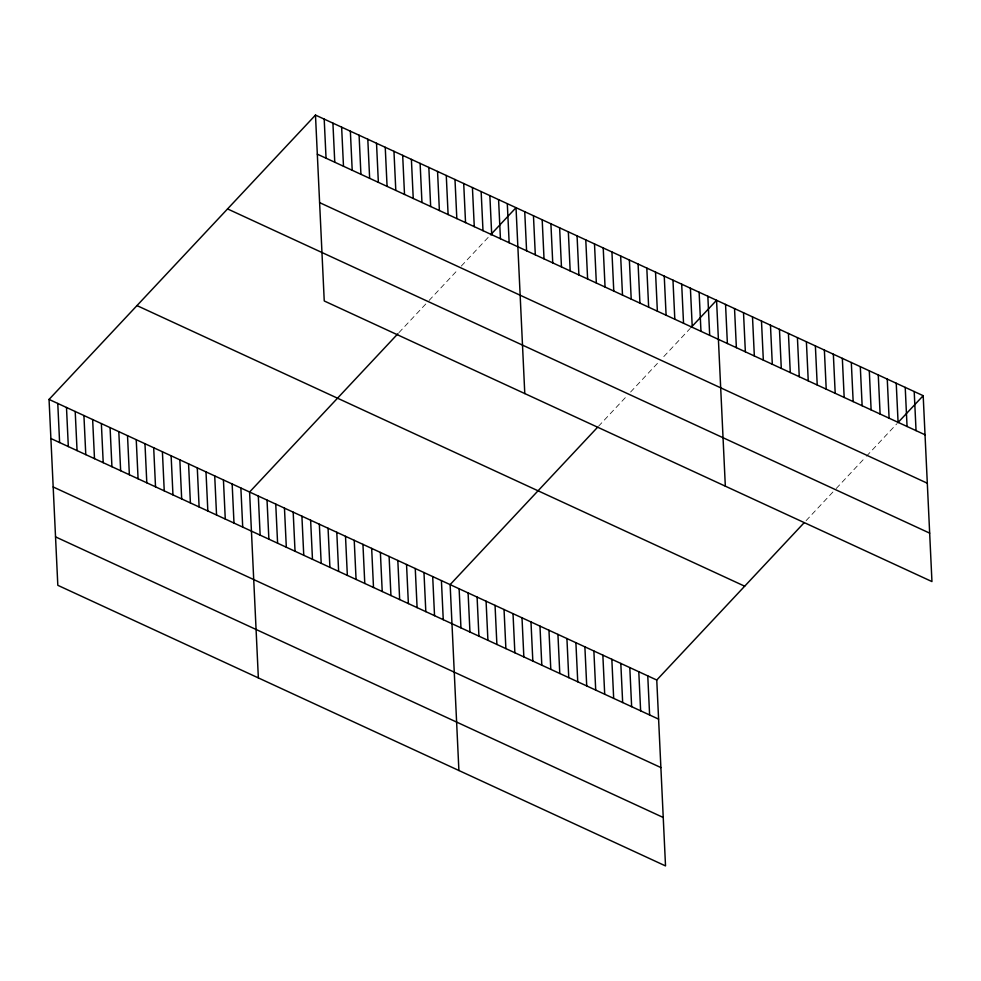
<?xml version="1.0" encoding="UTF-8"?>
<svg xmlns="http://www.w3.org/2000/svg" width="981" height="981" viewBox="0 0 981 981"><rect width="100%" height="100%" fill="white"/><g stroke="black" fill="none" stroke-linecap="round" stroke-linejoin="round"><path stroke-width="0.74" stroke-dasharray="4.91 3.68" d="M398.911 332.669L427.091 302.589M429.077 300.468L457.404 270.241M461.315 266.059L489.642 235.832M598.447 426.343L626.626 396.263M630.599 392.032L657.944 362.835M663.806 356.581L690.183 328.427M806.075 520.666L834.255 490.586M836.241 488.477L864.568 458.237M866.517 456.153L896.806 423.829"/><path stroke-width="1.47" d="M804.064 522.812L656.755 680.029L665.523 865.916L57.818 585.314L49.05 399.426L315.477 115.084L923.182 395.686L931.95 581.574L324.245 300.971L315.477 115.084M397.906 333.736L249.591 492.021L258.359 677.92M490.623 234.79L516.018 207.678L524.786 393.577M597.441 427.409L450.132 584.615L458.9 770.514M691.164 327.384L716.559 300.284L725.327 486.171M897.787 422.786L923.182 395.686M317.329 154.176L925.022 434.779M319.61 202.626L927.315 483.228M227.555 208.916L929.669 533.137M136.972 305.594L744.677 586.197M49.05 399.426L656.755 680.029M50.889 438.519L658.594 719.122M53.182 486.968L660.875 767.559M55.537 536.877L663.23 817.48M914.206 391.529L916.046 430.634M905.218 387.385L907.057 426.49M896.229 383.24L898.081 422.333M887.253 379.095L889.093 418.188M878.265 374.938L880.104 414.043M869.289 370.793L871.128 409.899M860.3 366.649L862.14 405.742M851.312 362.504L853.163 401.597M842.336 358.347L844.175 397.452M833.347 354.202L835.199 393.295M824.371 350.058L826.21 389.15M815.383 345.913L817.222 385.006M806.394 341.756L808.246 380.861M797.418 337.611L799.257 376.704M788.43 333.466L790.281 372.559M779.454 329.309L781.293 368.415M770.465 325.165L772.305 364.27M761.477 321.02L763.328 360.113M752.501 316.875L754.34 355.968M743.512 312.718L745.364 351.823M734.536 308.574L736.375 347.679M725.548 304.429L727.387 343.522M707.841 296.25L709.692 335.355M699.122 292.228L700.974 331.32M690.403 288.206L692.255 327.298M681.685 284.171L683.536 323.276M672.966 280.149L674.818 319.242M664.247 276.127L666.099 315.22M655.529 272.093L657.368 311.198M646.81 268.071L648.649 307.163M638.091 264.048L639.931 303.141M629.373 260.014L631.212 299.119M647.767 675.872L649.618 714.977M620.654 255.992L622.494 295.085M638.79 671.727L640.63 710.82M611.936 251.97L613.775 291.063M629.802 667.583L631.641 706.676M603.217 247.935L605.056 287.041M620.814 663.438L622.665 702.531M594.498 243.913L596.338 283.019M611.837 659.281L613.677 698.386M585.78 239.891L587.619 278.984M602.849 655.136L604.701 694.229M577.061 235.857L578.9 274.962M593.873 650.992L595.712 690.084M568.342 231.835L570.182 270.94M584.884 646.835L586.724 685.94M559.624 227.813L561.463 266.906M575.896 642.69L577.748 681.795M550.905 223.791L552.744 262.883M566.92 638.545L568.759 677.638M542.186 219.756L544.026 258.861M557.931 634.4L559.783 673.493M533.456 215.734L535.307 254.827M548.955 630.243L550.795 669.349M524.737 211.712L526.589 250.805M539.967 626.099L541.806 665.204M530.979 621.954L532.83 661.047M507.3 203.656L509.151 242.748M522.002 617.809L523.842 656.902M498.581 199.634L500.433 238.726M513.014 613.652L514.866 652.757M489.862 195.599L491.714 234.704M504.038 609.508L505.877 648.6M481.144 191.577L482.995 230.67M495.049 605.363L496.889 644.456M472.425 187.555L474.277 226.648M486.073 601.206L487.913 640.311M463.706 183.521L465.546 222.626M477.085 597.061L478.924 636.166M454.988 179.498L456.827 218.591M468.096 592.916L469.948 632.009M446.269 175.476L448.109 214.569M459.12 588.772L460.96 627.865M437.551 171.442L439.39 210.547M428.832 167.42L430.671 206.513M441.413 580.593L443.253 619.698M420.113 163.398L421.953 202.491M432.695 576.57L434.534 615.663M411.395 159.363L413.234 198.469M423.976 572.536L425.815 611.641M402.676 155.341L404.515 194.446M415.257 568.514L417.097 607.619M393.957 151.319L395.797 190.412M406.539 564.492L408.378 603.585M385.239 147.285L387.078 186.39M397.82 560.47L399.659 599.563M376.52 143.263L378.359 182.368M389.101 556.435L390.941 595.541M367.801 139.241L369.641 178.334M380.383 552.413L382.222 591.506M359.083 135.219L360.922 174.311M371.664 548.391L373.503 587.484M350.364 131.184L352.204 170.289M362.945 544.357L364.785 583.462M341.633 127.162L343.485 166.255M354.227 540.335L356.066 579.428M332.915 123.14L334.766 162.233M345.508 536.313L347.348 575.406M324.196 119.106L326.048 158.211M336.79 532.278L338.629 571.383M328.059 528.256L329.91 567.349M319.34 524.234L321.192 563.327M310.621 520.2L312.473 559.305M301.903 516.178L303.754 555.271M293.184 512.156L295.036 551.248M284.465 508.121L286.317 547.226M275.747 504.099L277.598 543.192M267.028 500.077L268.88 539.17M258.31 496.043L260.149 535.148M240.872 487.998L242.712 527.091M232.154 483.964L233.993 523.069M223.435 479.942L225.274 519.047M214.716 475.92L216.556 515.013M205.998 471.898L207.837 510.991M197.279 467.863L199.118 506.969M188.56 463.841L190.4 502.934M179.842 459.819L181.681 498.912M171.123 455.785L172.963 494.89M162.405 451.763L164.244 490.856M153.686 447.741L155.525 486.834M144.967 443.706L146.807 482.811M136.236 439.684L138.088 478.777M127.518 435.662L129.369 474.755M118.799 431.628L120.651 470.733M110.08 427.606L111.932 466.698M101.362 423.584L103.213 462.676M92.643 419.549L94.495 458.654M83.925 415.527L85.776 454.62M75.206 411.505L77.058 450.598M66.487 407.471L68.327 446.576M57.769 403.449L59.608 442.554"/></g></svg>
